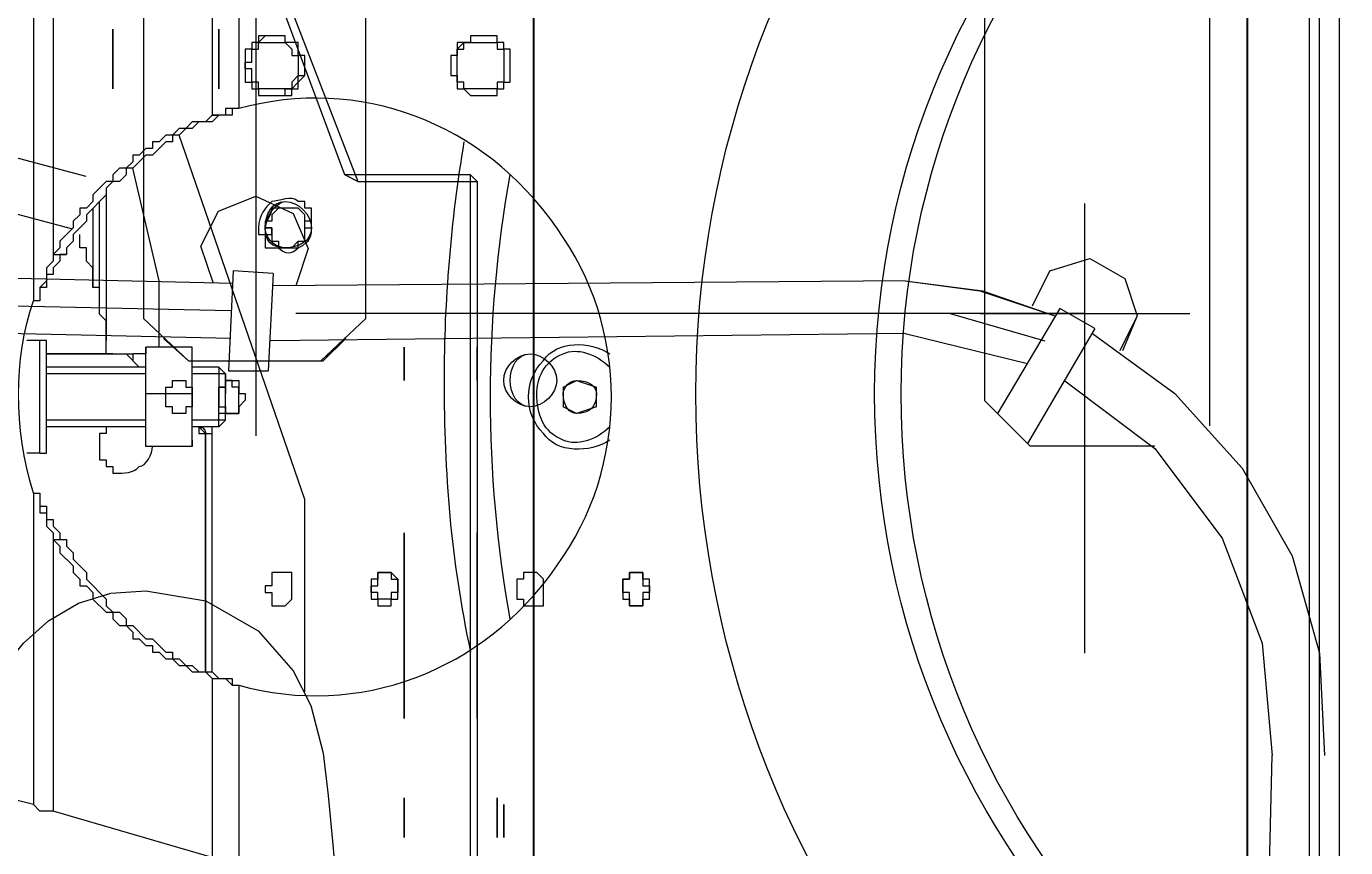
# Model space of a CAD drawing. Header units: millimetres. Extents: x 25083 to 52777, y 24772 to 45779.
# Drawn here: x 38530.2 to 38604.1, y 33762.9 to 33808.9 of the extents above; entities that cross this region are included whole.
import ezdxf

# ---------------------------------------------------------------- set-up
doc = ezdxf.new("R2010")
doc.units = ezdxf.units.MM
doc.layers.add('小车', color=7, linetype='Continuous')
doc.styles.get("Standard").update_dxf_attribs({"font": ''})
doc.styles.add('标准', font='', dxfattribs={"width": 0.667})
doc.styles.get('Standard').set_extended_font_data('SimSun')
doc.styles.get('标准').set_extended_font_data('FangSong_GB2312')
doc.dimstyles.new('ISO-25', dxfattribs={"dimtxt": 2.5, "dimasz": 2.5, "dimexe": 1.25, "dimexo": 0.625, "dimtad": 1, "dimtxsty": 'Standard', "dimcen": 2.5, "dimadec": 0, "dimazin": 0, "dimtfac": 1, "dimtmove": 0, "dimatfit": 3, "dimfxl": 1, "dimarcsym": 0})
doc.dimstyles.new('标准', dxfattribs={"dimtxt": 35, "dimasz": 4, "dimexe": 2, "dimexo": 0, "dimtad": 1, "dimdec": 1, "dimzin": 9, "dimdsep": 46, "dimtxsty": '标准', "dimcen": 0, "dimdle": 6, "dimazin": 2, "dimtfac": 1, "dimtdec": 1, "dimtmove": 0, "dimatfit": 3, "dimfxl": 1, "dimtolj": 1, "dimtzin": 0, "dimarcsym": 0})

# ---------------------------------------------------------------- blocks, each defined once
blk = doc.blocks.new('*D925')
at = {"color": 0, "lineweight": -2}
for p, q in [((29677.862, 34881.662), (29677.862, 32448.293)), ((40733.017, 34757.645), (40733.017, 32448.293)), ((29680.362, 32449.543), (40730.517, 32449.543))]:
    blk.add_line(p, q, dxfattribs=at)
at = {"color": 0}
for points in [[(29680.362, 32449.96), (29680.362, 32449.127), (29677.862, 32449.543)], [(40730.517, 32449.127), (40730.517, 32449.96), (40733.017, 32449.543)]]:
    blk.add_solid(points, dxfattribs=at)
at = {"layer": 'DEFPOINTS', "color": 0}
for p in [(29677.862, 34882.287), (40733.017, 34758.27), (40733.017, 32449.543)]:
    blk.add_point(p, dxfattribs=at)
at = {"color": 0, "insert": (35205.439, 32451.628), "char_height": 2.5, "attachment_point": 5}
blk.add_mtext('11055,15', dxfattribs=at)
blk = doc.blocks.new('zw$D2F4')
at = {"color": 7, "lineweight": 0}
for points in [[(586.004, 960.334), (588.604, 970.732)], [(585.633, 959.22), (585.633, 959.963), (586.004, 960.334)], [(603.458, 960.334), (586.004, 960.334)], [(603.458, 960.334), (603.458, 959.963), (602.344, 959.963), (602.344, 959.592), (601.602, 959.592), (601.23, 959.22), (600.859, 959.22)], [(632.053, 960.334), (614.228, 960.334)], [(616.827, 959.22), (616.456, 959.22), (616.085, 959.592), (615.342, 959.592), (614.97, 959.963), (614.228, 959.963), (614.228, 960.334)], [(583.034, 950.308), (585.633, 959.22)], [(600.859, 959.22), (585.633, 959.22)], [(600.859, 959.22), (600.487, 958.849), (600.116, 958.849), (599.373, 958.106), (599.002, 958.106), (598.631, 957.735), (598.259, 957.735), (598.259, 957.363), (597.888, 956.992), (597.517, 956.992), (596.774, 956.249), (596.774, 955.878), (596.403, 955.878), (596.031, 955.507), (596.031, 955.135), (595.66, 954.764), (595.288, 954.764), (595.288, 954.393), (594.917, 954.021), (594.917, 953.65), (594.546, 953.65), (594.546, 953.279), (594.174, 952.907), (594.174, 952.536), (593.803, 952.164), (593.803, 951.793), (593.432, 951.422), (593.432, 950.679), (593.06, 950.308)], [(607.543, 954.021), (607.543, 959.592)], [(610.143, 954.021), (610.143, 959.592)], [(632.053, 959.22), (616.827, 959.22)], [(624.626, 950.308), (624.254, 950.679), (624.254, 951.422), (623.883, 951.793), (623.883, 952.164), (623.512, 952.536), (623.512, 952.907), (623.14, 953.279), (623.14, 953.65), (622.769, 953.65), (622.769, 954.021), (622.398, 954.393), (622.398, 954.764), (622.026, 954.764), (621.655, 955.135), (621.655, 955.507), (621.284, 955.878), (620.912, 955.878), (620.912, 956.249), (620.17, 956.992), (619.798, 956.992), (619.427, 957.363), (619.427, 957.735), (619.055, 957.735), (618.684, 958.106), (618.313, 958.106), (617.57, 958.849), (617.199, 958.849), (616.827, 959.22)], [(607.543, 949.565), (607.543, 951.422)], [(610.143, 949.565), (610.143, 951.422)], [(593.06, 950.308), (583.034, 950.308)], [(593.06, 950.308), (593.06, 949.565), (592.689, 949.194), (592.689, 948.822)], [(634.653, 950.308), (624.626, 950.308)], [(624.997, 948.822), (624.997, 949.565), (624.626, 949.565), (624.626, 950.308)], [(592.689, 948.822), (582.662, 948.822)], [(635.024, 948.822), (624.997, 948.822)]]:
    blk.add_lwpolyline(points, dxfattribs=at)
at = {"color": 7, "lineweight": 5}
for points in [[(605.687, 959.963), (605.687, 960.706)], [(612, 959.963), (612, 960.706)], [(603.458, 960.334), (603.458, 959.963), (602.716, 959.963), (602.716, 959.592), (601.973, 959.592), (601.973, 959.22), (601.602, 959.22), (601.23, 958.849), (600.859, 958.849), (600.859, 958.478)], [(605.687, 959.963), (605.687, 959.592)], [(605.687, 959.963), (612, 959.963)], [(612, 959.592), (612, 959.963)], [(616.827, 958.478), (616.827, 958.849), (616.456, 958.849), (616.085, 959.22), (615.713, 959.22), (615.713, 959.592), (614.97, 959.592), (614.97, 959.963), (614.228, 959.963), (614.228, 960.334)], [(600.859, 959.22), (600.859, 958.478)], [(605.687, 959.592), (612, 959.592)], [(607.172, 954.021), (607.172, 959.592)], [(610.514, 954.021), (610.514, 959.592)], [(611.257, 959.592), (611.257, 955.135)], [(616.827, 959.22), (616.827, 958.478)], [(600.859, 958.478), (600.487, 958.478), (600.116, 958.106), (599.745, 958.106), (599.002, 957.363), (598.631, 957.363), (597.517, 956.249), (597.145, 956.249), (596.774, 955.878), (596.774, 955.507), (596.403, 955.135), (596.031, 955.135), (596.031, 954.764), (595.288, 954.021), (595.288, 953.65), (594.546, 952.907), (594.546, 952.536), (594.174, 952.536), (594.174, 952.164), (593.803, 951.793), (593.803, 951.422), (593.432, 951.05), (593.432, 950.308), (593.06, 949.936)], [(624.626, 949.936), (624.254, 950.308), (624.254, 951.05), (623.883, 951.422), (623.883, 951.793), (623.512, 952.164), (623.512, 952.536), (623.14, 952.536), (623.14, 952.907), (622.398, 953.65), (622.398, 954.021), (621.655, 954.764), (621.655, 955.135), (621.284, 955.135), (620.912, 955.507), (620.912, 955.878), (620.541, 956.249), (620.17, 956.249), (619.055, 957.363), (618.684, 957.363), (617.941, 958.106), (617.57, 958.106), (617.199, 958.478), (616.827, 958.478)], [(611.628, 956.249), (613.114, 956.249), (613.485, 956.621), (614.97, 956.621), (614.97, 956.992), (616.085, 956.992), (616.456, 957.363), (617.199, 957.363), (617.199, 957.735), (617.941, 957.735)], [(611.257, 956.992), (611.257, 956.249)], [(619.427, 956.992), (614.97, 956.992)], [(606.058, 956.621), (605.315, 956.621), (605.315, 956.249), (604.944, 956.249), (604.944, 955.878), (604.572, 955.878)], [(607.172, 956.249), (606.801, 956.249), (606.801, 956.621), (606.058, 956.621)], [(611.257, 955.878), (611.257, 956.249)], [(611.257, 956.249), (611.628, 956.249)], [(620.17, 956.249), (612, 956.249)], [(614.599, 956.621), (619.798, 956.621)], [(611.257, 955.878), (611.257, 954.764)], [(629.454, 955.878), (626.111, 955.878)], [(626.111, 955.878), (629.454, 955.878)], [(611.257, 955.135), (610.514, 954.393)], [(611.257, 954.764), (610.886, 954.764)], [(611.257, 954.021), (611.257, 954.764)], [(615.342, 953.279), (621.655, 954.764)], [(606.058, 951.422), (606.058, 954.021)], [(606.058, 954.021), (609.029, 954.021)], [(606.058, 954.021), (606.429, 954.021)], [(606.429, 954.021), (607.172, 954.021)], [(606.429, 954.021), (607.172, 954.021)], [(607.172, 954.021), (609.029, 954.021)], [(607.172, 954.021), (609.029, 954.021)], [(609.029, 954.021), (609.029, 951.422)], [(609.029, 954.021), (611.628, 954.021)], [(609.029, 954.021), (610.514, 954.021)], [(609.029, 954.021), (610.514, 954.021)], [(610.514, 954.021), (611.257, 954.021)], [(610.514, 954.021), (611.257, 954.021)], [(611.628, 954.021), (611.257, 954.021)], [(611.628, 951.422), (611.628, 954.021)], [(611.628, 953.279), (614.97, 953.279)], [(614.97, 953.279), (615.342, 953.279)], [(608.657, 951.422), (608.286, 951.422), (608.286, 951.793), (607.915, 951.793), (607.915, 952.536), (608.286, 952.536), (608.286, 952.907), (608.657, 952.907)], [(608.657, 952.907), (609.4, 952.907), (609.4, 952.536), (609.771, 952.536), (609.771, 951.793), (609.4, 951.793), (609.4, 951.422), (608.657, 951.422)], [(603.087, 945.109), (623.512, 952.164)], [(606.058, 951.422), (609.029, 951.422)], [(606.429, 951.422), (606.058, 951.422)], [(606.429, 951.422), (611.257, 951.422)], [(607.172, 951.05), (606.801, 950.679)], [(607.172, 951.05), (606.801, 951.05), (606.801, 950.679)], [(607.172, 949.936), (607.172, 951.422)], [(609.029, 951.422), (611.628, 951.422)], [(610.514, 949.936), (610.514, 951.422)], [(611.257, 951.422), (611.628, 951.422)], [(593.06, 950.308), (593.06, 949.936)], [(593.432, 950.679), (606.801, 950.679)], [(606.801, 950.679), (593.432, 950.679)], [(593.432, 950.308), (607.172, 950.308)], [(606.801, 950.679), (606.801, 950.308)], [(624.626, 950.308), (624.626, 949.936)], [(593.06, 949.936), (593.06, 949.194), (592.689, 949.194), (592.689, 948.822)], [(607.543, 949.565), (607.172, 949.936)], [(607.172, 949.936), (609.029, 949.936)], [(607.543, 949.565), (608.286, 949.565)], [(607.543, 949.565), (609.029, 949.565)], [(608.657, 948.451), (608.286, 948.822), (607.915, 948.822), (607.915, 949.194), (607.915, 949.936), (608.657, 949.936)], [(608.657, 949.936), (608.286, 949.936), (608.286, 949.565), (607.915, 949.565), (607.915, 948.822), (608.657, 948.822)], [(608.286, 949.565), (608.657, 949.565)], [(608.657, 949.936), (609.4, 949.936), (609.4, 949.565), (609.771, 949.565), (609.771, 948.822), (609.029, 948.822), (609.029, 948.451), (608.657, 948.451)], [(608.657, 948.822), (609.4, 948.822), (609.4, 949.194), (609.771, 949.194), (609.771, 949.565), (609.4, 949.565), (609.4, 949.936), (608.657, 949.936)], [(608.657, 949.565), (609.4, 949.565)], [(610.514, 949.936), (609.029, 949.936)], [(610.143, 949.565), (609.029, 949.565)], [(609.4, 949.565), (610.143, 949.565)], [(610.143, 949.565), (610.514, 949.936)], [(624.997, 948.822), (624.997, 949.194), (624.626, 949.194), (624.626, 949.936)], [(629.454, 949.936), (628.339, 949.936), (627.968, 949.936), (626.111, 949.936)], [(626.111, 949.936), (627.225, 949.936), (629.454, 949.936)], [(629.082, 949.936), (626.111, 949.936)], [(626.111, 949.936), (629.082, 949.936)], [(621.284, 942.88), (637.252, 948.822)], [(637.252, 948.451), (620.912, 942.138)], [(627.225, 948.451), (626.483, 948.451), (626.483, 948.08), (626.111, 948.08), (626.111, 947.708), (625.74, 947.708), (625.74, 945.851), (626.111, 945.851), (626.111, 945.48), (626.483, 945.48), (626.854, 945.109), (627.225, 945.109)], [(627.225, 948.451), (626.483, 948.451), (626.483, 948.08), (626.111, 948.08), (626.111, 947.708), (625.74, 947.708), (625.74, 946.223), (626.111, 946.223), (626.111, 945.851), (626.483, 945.48), (626.854, 945.48), (626.854, 945.109), (627.225, 945.109)], [(627.225, 945.48), (626.854, 945.48), (626.483, 945.851), (626.111, 945.851), (626.111, 946.223), (626.111, 947.708), (626.483, 947.708), (626.483, 948.08), (627.225, 948.08), (627.225, 948.451)], [(627.225, 945.109), (627.968, 945.109), (627.968, 945.48), (628.711, 945.48), (628.711, 945.851), (628.711, 946.223), (629.082, 946.223), (629.082, 947.337), (628.711, 947.708), (628.711, 948.08), (628.339, 948.08), (628.339, 948.451), (627.225, 948.451)], [(627.225, 945.109), (627.968, 945.109), (627.968, 945.48), (628.711, 945.48), (628.711, 945.851), (628.711, 946.223), (629.082, 946.223), (629.082, 947.708), (628.711, 947.708), (628.711, 948.08), (628.339, 948.08), (628.339, 948.451), (627.225, 948.451)], [(627.225, 948.451), (627.597, 948.451), (627.597, 948.08), (628.339, 948.08), (628.339, 947.708), (628.711, 947.708), (628.711, 946.223), (628.339, 945.851), (627.968, 945.851), (627.968, 945.48), (627.225, 945.48)], [(598.259, 947.337), (597.888, 947.337), (597.888, 946.965), (597.145, 946.965), (597.145, 946.594), (597.145, 946.223), (597.517, 945.851), (598.259, 945.851)], [(598.259, 945.851), (599.002, 945.851), (599.002, 946.223), (599.002, 946.965), (598.259, 946.965), (598.259, 947.337)], [(618.313, 947.708), (617.941, 947.708), (617.941, 947.337), (617.199, 947.337), (617.199, 946.965), (617.199, 946.594)], [(618.313, 947.337), (618.313, 946.965), (617.57, 946.965), (617.57, 946.594), (617.199, 946.594), (617.199, 945.48), (617.57, 945.48), (617.57, 945.109), (618.313, 945.109), (618.313, 944.737)], [(617.941, 946.965), (618.313, 946.965), (618.313, 947.337)], [(618.313, 947.337), (617.941, 947.337), (617.941, 946.965)], [(618.313, 944.737), (618.684, 944.737), (618.684, 945.109), (619.055, 945.109), (619.427, 945.48), (619.427, 946.594), (619.055, 946.965), (618.684, 946.965), (618.684, 947.337), (618.313, 947.337)], [(617.57, 946.594), (617.199, 946.594), (617.199, 945.851)], [(617.941, 946.965), (617.57, 946.965), (617.57, 946.594)], [(617.199, 945.851), (617.57, 945.48), (617.57, 945.109), (618.313, 945.109)], [(592.318, 945.109), (603.087, 945.109)], [(618.313, 944.737), (619.427, 944.737), (619.427, 945.109), (619.798, 945.109), (619.798, 945.48)], [(618.313, 945.109), (619.055, 945.109)], [(619.055, 945.109), (619.427, 945.48)], [(620.912, 942.138), (621.284, 942.88)], [(621.284, 935.825), (621.284, 942.88)], [(620.912, 942.138), (620.912, 935.453)], [(598.259, 941.395), (597.517, 941.395), (597.517, 941.024), (597.145, 941.024), (597.145, 940.281), (597.517, 940.281), (597.517, 939.91), (598.259, 939.91)], [(598.259, 939.91), (597.888, 939.91), (597.888, 940.281), (597.517, 940.281), (597.517, 940.652), (597.517, 941.024), (597.888, 941.024), (597.888, 941.395), (598.259, 941.395)], [(598.259, 939.91), (598.631, 939.91), (599.002, 940.281), (599.002, 941.024), (598.631, 941.024), (598.631, 941.395), (598.259, 941.395)], [(598.259, 941.395), (598.259, 941.024), (599.002, 941.024), (599.002, 940.652), (599.002, 940.281), (598.631, 940.281), (598.631, 939.91), (598.259, 939.91)], [(586.376, 939.538), (584.148, 939.538)], [(584.148, 939.538), (586.376, 939.538)], [(586.004, 939.538), (584.148, 939.538)], [(584.148, 939.538), (586.004, 939.538)], [(590.832, 939.538), (594.917, 939.538), (596.031, 939.538), (601.23, 939.538)], [(601.23, 939.538), (597.145, 939.538), (596.031, 939.538), (590.832, 939.538)], [(600.859, 939.538), (591.204, 939.538)], [(591.204, 939.538), (600.859, 939.538)], [(611.628, 939.538), (609.771, 939.538)], [(609.771, 939.538), (611.628, 939.538)], [(627.225, 936.939), (626.854, 936.939), (626.854, 936.567), (626.111, 936.567), (626.111, 936.196), (625.74, 935.825), (625.74, 934.339), (626.111, 934.339), (626.111, 933.968), (626.483, 933.968), (626.483, 933.597), (627.225, 933.597)], [(627.225, 936.939), (626.854, 936.939), (626.854, 936.567), (626.111, 936.567), (626.111, 936.196), (625.74, 935.825), (625.74, 934.339), (626.111, 934.339), (626.111, 933.968), (626.483, 933.968), (626.483, 933.597), (627.225, 933.597)], [(627.225, 933.968), (626.483, 933.968), (626.483, 934.339), (626.111, 934.339), (626.111, 934.711), (626.111, 936.196), (626.483, 936.196), (626.483, 936.567), (627.225, 936.567)], [(627.225, 933.597), (628.339, 933.597), (628.339, 933.968), (628.711, 933.968), (628.711, 934.339), (629.082, 934.339), (629.082, 935.825), (628.711, 935.825), (628.711, 936.196), (628.339, 936.567), (627.968, 936.567), (627.968, 936.939), (627.225, 936.939)], [(627.225, 933.597), (628.339, 933.597), (628.339, 933.968), (628.711, 933.968), (628.711, 934.339), (629.082, 934.339), (629.082, 935.825), (628.711, 935.825), (628.711, 936.567), (627.968, 936.567), (627.968, 936.939), (627.225, 936.939)], [(627.225, 936.567), (628.339, 936.567), (628.339, 936.196), (628.711, 936.196), (628.711, 935.825), (628.711, 934.339), (628.339, 934.339), (628.339, 933.968), (627.225, 933.968)], [(541.813, 935.825), (621.284, 935.825)], [(620.912, 935.453), (621.284, 935.825)], [(620.912, 935.453), (541.813, 935.453)], [(601.23, 935.453), (590.832, 935.453)], [(590.832, 935.453), (601.23, 935.453)], [(611.628, 935.453), (610.514, 935.453), (609.771, 935.453)], [(609.771, 935.453), (610.514, 935.453), (611.628, 935.453)], [(611.628, 935.453), (609.771, 935.453)], [(609.771, 935.453), (611.628, 935.453)], [(586.376, 934.339), (585.262, 934.339), (584.148, 934.339)], [(584.148, 934.339), (585.262, 934.339), (586.376, 934.339)], [(586.004, 934.339), (584.519, 934.339)], [(584.519, 934.339), (586.004, 934.339)], [(586.004, 933.968), (585.262, 933.968), (584.148, 933.968)], [(584.148, 933.968), (584.89, 933.968), (585.262, 933.968), (586.004, 933.968)], [(586.004, 933.968), (584.148, 933.968)], [(584.148, 933.968), (586.004, 933.968)], [(597.888, 933.225), (597.517, 933.225), (597.517, 932.854), (597.145, 932.854), (597.145, 932.482), (597.145, 931.74), (597.888, 931.74)], [(597.888, 931.74), (598.631, 931.74), (599.002, 932.111), (599.002, 932.854), (598.631, 932.854), (598.631, 933.225), (597.888, 933.225)], [(607.915, 929.883), (608.286, 930.626)], [(609.4, 930.626), (608.286, 930.626)], [(609.4, 930.626), (609.771, 929.883)], [(608.286, 928.769), (607.915, 929.883)], [(609.771, 929.883), (609.4, 928.769)], [(608.286, 928.769), (609.4, 928.769)], [(598.259, 927.283), (597.517, 927.283), (597.517, 926.912), (597.145, 926.912), (597.145, 926.169), (597.517, 926.169), (597.517, 925.798), (598.259, 925.798)], [(598.259, 925.798), (597.888, 925.798), (597.888, 926.169), (597.145, 926.169), (597.145, 926.541), (597.145, 926.912), (597.888, 926.912), (597.888, 927.283), (598.259, 927.283)], [(598.259, 925.798), (598.631, 925.798), (598.631, 926.169), (599.002, 926.169), (599.002, 926.912), (598.631, 926.912), (598.631, 927.283), (598.259, 927.283)], [(598.259, 927.283), (598.631, 927.283), (598.631, 926.912), (599.002, 926.912), (599.002, 926.541), (599.002, 926.169), (598.259, 926.169), (598.259, 925.798)]]:
    blk.add_lwpolyline(points, dxfattribs=at)
at = {"color": 7, "lineweight": 0}
for points in [[(603.458, 960.334), (607.172, 961.448), (610.886, 961.448), (614.228, 960.334)], [(592.689, 948.822), (590.832, 942.138), (593.432, 935.082), (599.373, 930.997)], [(618.313, 930.997), (624.254, 935.082), (626.854, 942.138), (624.997, 948.822)], [(599.373, 930.997), (604.944, 926.912), (612.742, 926.912), (618.313, 930.997)]]:
    blk.add_open_spline(points, degree=3, dxfattribs=at)
at = {"color": 7, "lineweight": 5}
for points in [[(611.257, 957.363), (611.257, 958.106), (611.257, 958.849), (611.257, 959.592)], [(611.257, 956.621), (611.257, 956.992), (611.257, 956.992), (611.257, 957.363)], [(611.257, 956.249), (611.257, 956.249), (611.257, 956.621), (611.257, 956.621)], [(611.257, 956.249), (611.257, 956.249), (611.257, 956.249), (611.628, 956.249)], [(604.572, 955.878), (604.572, 955.135), (604.572, 954.764), (604.944, 954.393)], [(604.944, 954.393), (604.944, 954.021), (605.687, 953.65), (606.058, 953.65)], [(606.058, 953.65), (606.058, 953.65), (606.058, 953.65), (606.058, 953.65)], [(607.172, 951.05), (607.172, 950.679), (606.801, 950.679), (606.801, 950.679)], [(619.798, 946.965), (619.427, 947.337), (619.055, 947.708), (618.313, 947.708)], [(619.427, 946.965), (619.055, 946.965), (618.684, 947.337), (618.313, 947.337)], [(617.199, 946.594), (616.827, 946.223), (616.827, 945.851), (617.199, 945.48)], [(619.427, 945.851), (619.427, 946.223), (619.427, 946.594), (619.427, 946.965)], [(619.798, 945.48), (620.17, 945.851), (619.798, 946.594), (619.798, 946.965)], [(619.427, 945.48), (619.427, 945.851), (619.427, 945.851), (619.427, 945.851)], [(617.199, 945.48), (617.57, 944.737), (617.941, 944.737), (618.313, 944.737)], [(619.427, 945.48), (619.427, 945.48), (619.427, 945.48), (619.427, 945.48)], [(609.771, 937.31), (604.572, 937.31), (599.745, 936.939), (594.546, 935.825)], [(623.14, 936.196), (618.684, 936.939), (614.228, 937.31), (609.771, 937.31)], [(596.403, 933.597), (604.572, 935.082), (613.114, 935.082), (621.284, 933.597)], [(606.801, 931.74), (607.915, 932.854), (609.771, 932.854), (610.886, 931.74)], [(606.429, 930.626), (606.801, 931.74), (607.915, 932.111), (609.029, 932.111)], [(609.029, 932.111), (609.771, 932.111), (610.886, 931.74), (611.257, 930.626)], [(606.429, 928.026), (605.687, 929.14), (605.687, 930.997), (606.801, 931.74)], [(610.886, 931.74), (612, 930.997), (612, 929.14), (611.257, 928.026)], [(607.172, 928.026), (606.429, 928.769), (606.058, 929.883), (606.429, 930.626)], [(611.257, 930.626), (611.628, 929.883), (611.257, 928.769), (610.514, 928.026)], [(552.954, 876.036), (557.781, 903.145), (581.177, 923.198), (609.029, 923.198)], [(609.029, 923.198), (636.509, 923.198), (659.905, 903.145), (664.733, 876.036)]]:
    blk.add_open_spline(points, degree=3, dxfattribs=at)
for points in [[(618.313, 947.337), (617.57, 947.337), (617.199, 946.594), (617.199, 946.223), (617.199, 945.48), (617.57, 944.737), (618.313, 944.737), (619.055, 944.737), (619.798, 945.48), (619.798, 946.223), (619.798, 946.594), (619.055, 947.337), (618.313, 947.337)], [(618.313, 947.337), (617.57, 947.337), (617.199, 946.965), (617.199, 946.223), (617.199, 945.48), (617.57, 944.737), (618.313, 944.737), (619.055, 944.737), (619.798, 945.48), (619.798, 946.223), (619.798, 946.965), (619.055, 947.337), (618.313, 947.337)], [(609.771, 933.968), (609.029, 933.968), (608.286, 933.225), (608.286, 932.482), (608.286, 931.74), (609.029, 930.997), (609.771, 930.997), (610.514, 930.997), (611.257, 931.74), (611.257, 932.482), (611.257, 933.225), (610.514, 933.968), (609.771, 933.968)], [(609.771, 933.597), (609.029, 933.597), (608.286, 933.225), (608.286, 932.482), (608.286, 931.74), (609.029, 930.997), (609.771, 930.997), (610.514, 930.997), (611.257, 931.74), (611.257, 932.482), (611.257, 933.225), (610.514, 933.597), (609.771, 933.597)], [(609.029, 930.626), (608.286, 930.626), (607.915, 930.254), (607.915, 929.883), (607.915, 929.14), (608.286, 928.769), (609.029, 928.769), (609.4, 928.769), (609.771, 929.14), (609.771, 929.883), (609.771, 930.254), (609.4, 930.626), (609.029, 930.626)], [(609.029, 913.172), (583.034, 913.172), (562.238, 892.004), (562.238, 866.381), (562.238, 840.757), (583.034, 819.589), (609.029, 819.589), (634.653, 819.589), (655.449, 840.757), (655.449, 866.381), (655.449, 892.004), (634.653, 913.172), (609.029, 913.172)], [(609.029, 911.686), (583.776, 911.686), (563.352, 891.633), (563.352, 866.381), (563.352, 841.128), (583.776, 821.075), (609.029, 821.075), (633.91, 821.075), (654.335, 841.128), (654.335, 866.381), (654.335, 891.633), (633.91, 911.686), (609.029, 911.686)]]:
    blk.add_open_spline(points, degree=3, knots=[0, 0, 0, 0, 1, 1, 1, 2, 2, 2, 3, 3, 3, 4, 4, 4, 4], dxfattribs=at)
blk = doc.blocks.new('*D468')
at = {"layer": 'DEFPOINTS', "color": 0}
for p in [(36394.726, 116814.498), (36374.449, 116811.675), (36378.59, 116781.931)]:
    blk.add_point(p, dxfattribs=at)
at = {"layer": '小车', "color": 0, "lineweight": -2}
for p, q in [((36394.726, 116814.498), (36388.79, 116857.133)), ((36374.449, 116811.675), (36396.706, 116814.773)), ((36398.315, 116788.715), (36395.277, 116810.536)), ((36378.59, 116781.931), (36400.847, 116785.029))]:
    blk.add_line(p, q, dxfattribs=at)
at = {"layer": '小车', "color": 0}
for points in [[(36395.937, 116810.628), (36394.617, 116810.444), (36394.726, 116814.498)], [(36398.975, 116788.807), (36397.654, 116788.623), (36398.866, 116784.754)]]:
    blk.add_solid(points, dxfattribs=at)
at = {"layer": '小车', "color": 0, "insert": (36409.434, 116840.295), "char_height": 35, "attachment_point": 5, "rotation": 277.92543, "style": '标准'}
blk.add_mtext('\\A1;30', dxfattribs=at)
blk = doc.blocks.new('A$C1A4175F5')
at = {"layer": '小车', "color": 7, "lineweight": 0}
for points in [[(991.798, 232.376), (991.798, 773.561)], [(992.358, 232.516), (992.358, 773.421)], [(990.679, 314.128), (990.679, 691.809)], [(997.958, 582.2), (997.958, 641.134)], [(1010.557, 594.239), (1010.557, 638.614)], [(1057.732, 636.795), (1057.732, 590.179)], [(1045.273, 588.22), (1045.273, 627.136)], [(1057.732, 627.136), (1057.732, 588.22)], [(1045.273, 590.039), (1045.273, 609.357)], [(1089.928, 603.898), (1060.951, 596.199)], [(1090.628, 600.958), (1061.791, 593.259)], [(1053.812, 590.179), (1054.512, 592.279), (1053.532, 594.239), (1051.432, 595.079), (1049.333, 594.099), (1048.493, 592.139), (1049.193, 590.039)], [(1053.812, 590.179), (1054.512, 592.279), (1053.532, 594.239), (1051.432, 595.079), (1049.333, 594.099), (1048.493, 592.139), (1049.193, 590.039)], [(1010.557, 583.6), (1010.557, 594.239)], [(1007.897, 588.92), (1006.917, 590.879), (1004.677, 591.579), (1002.717, 590.459), (1002.017, 588.36), (1002.997, 586.4)], [(1007.897, 588.92), (1006.917, 590.879), (1004.677, 591.579), (1002.717, 590.459), (1002.017, 588.36), (1002.857, 586.4)], [(1050.452, 590.739), (1052.692, 590.879)], [(1050.452, 590.739), (1052.692, 590.879)], [(1052.692, 590.879), (1052.972, 585.28)], [(1052.692, 590.879), (1052.972, 585.28)], [(1015.036, 590.319), (1010.837, 589.759), (1006.637, 588.36)], [(1015.036, 590.319), (1010.697, 589.759), (1006.637, 588.36)], [(1015.036, 590.319), (1050.452, 590.039)], [(1015.036, 590.319), (1050.452, 590.039)], [(1050.452, 590.739), (1050.732, 585.28)], [(1050.452, 590.739), (1050.732, 585.28)], [(1052.692, 590.179), (1071.31, 590.599)], [(1052.692, 590.179), (1071.31, 590.599)], [(1004.397, 587.66), (1006.357, 588.78)], [(1004.397, 587.66), (1006.357, 588.78)], [(1006.357, 588.78), (1009.857, 582.9)], [(1006.357, 588.78), (1009.857, 582.9)], [(1047.793, 585.84), (1045.273, 588.22)], [(1057.732, 588.22), (1055.212, 585.84)], [(1004.537, 587.38), (999.918, 584.02), (996.138, 579.821), (993.338, 574.921), (991.798, 569.462), (991.518, 563.722)], [(1004.397, 587.66), (1008.177, 581.22)], [(1004.397, 587.66), (1008.177, 581.22)], [(1015.036, 587.38), (1008.177, 585.7)], [(1015.036, 587.38), (1008.177, 585.7)], [(1015.036, 587.38), (1050.592, 586.96)], [(1015.036, 587.38), (1050.592, 586.96)], [(1052.832, 587.1), (1072.15, 587.52)], [(1052.832, 587.1), (1072.15, 587.52)], [(1047.793, 585.84), (1046.393, 587.1)], [(1047.653, 585.84), (1046.393, 587.1)], [(1056.612, 587.1), (1055.212, 585.84)], [(1056.612, 587.1), (1055.212, 585.84)], [(1050.732, 585.84), (1047.653, 585.84)], [(1055.212, 585.84), (1047.793, 585.84)], [(1050.732, 585.84), (1047.793, 585.84)], [(1055.212, 585.84), (1052.972, 585.84)], [(1055.212, 585.84), (1052.972, 585.84)], [(1052.972, 585.28), (1050.732, 585.28)], [(1052.972, 585.28), (1050.732, 585.28)], [(1006.077, 584.72), (1001.038, 580.94), (997.258, 575.901), (995.018, 570.022), (994.458, 563.722)], [(1008.597, 581.64), (1010.557, 583.6)], [(1008.177, 581.22), (1009.857, 582.9)], [(1008.177, 581.22), (1009.857, 582.9)], [(1008.037, 581.08), (1008.597, 581.64)], [(1007.477, 581.08), (1001.038, 581.08)], [(1007.477, 581.08), (1001.038, 581.08)], [(1008.037, 581.08), (1004.397, 581.08)], [(1057.592, 572.961), (1054.232, 572.401), (1051.292, 570.721), (1049.333, 568.482), (1048.353, 566.522), (1047.653, 563.862), (1047.373, 561.482), (1047.093, 558.543), (1046.813, 555.043), (1046.533, 550.843), (1046.393, 546.224), (1046.253, 540.904), (1046.113, 535.165), (1045.973, 529.006), (1045.833, 522.426), (1045.693, 515.847), (1045.693, 508.708), (1045.693, 494.709)], [(1066.971, 565.402), (1066.271, 567.362), (1065.571, 568.622), (1064.451, 570.022), (1063.051, 571.281), (1061.371, 572.261), (1059.552, 572.821), (1057.592, 572.961)], [(995.018, 540.485), (994.458, 563.722)]]:
    blk.add_lwpolyline(points, dxfattribs=at)
at = {"layer": '小车', "color": 1, "lineweight": 0}
for points in [[(1051.432, 639.314), (1051.432, 585.84)], [(1051.432, 597.739), (1051.432, 581.64)], [(1004.957, 577.161), (1004.957, 594.659)], [(1004.957, 569.462), (1004.957, 594.659)], [(1004.957, 577.161), (1004.957, 594.659)], [(1052.832, 588.64), (1072.01, 589.06)], [(1010.837, 588.5), (999.078, 588.5)], [(1010.697, 588.5), (999.078, 588.5)], [(1009.017, 588.5), (1002.017, 588.5)], [(1004.957, 588.5), (1049.193, 588.5)], [(1012.516, 588.5), (1007.197, 586.96)]]:
    blk.add_lwpolyline(points, dxfattribs=at)
at = {"layer": '小车'}
dim = blk.add_aligned_dim(p1=(410.909, 592.677), p2=(406.768, 622.421), distance=-20.472, dimstyle='标准', dxfattribs=at)
dim.commit()
dim.dimension.update_dxf_attribs({"geometry": '*D468', "text_midpoint": (441.753, 651.042), "insert": (-35967.681, -116189.253)})
blk = doc.blocks.new('zw$50CE')
blk.add_blockref('zw$D2F4', (22.01, 103.569))
at = {"layer": '小车', "ltscale": 10, "xscale": -1, "rotation": 270}
blk.add_blockref('A$C1A4175F5', (47.032, 0), dxfattribs=at)

msp = doc.modelspace()

# ---------------------------------------------------------------- linework, layer by layer
msp.add_line((38558.63, 33290.649), (38558.63, 34123.983))
at = {"ltscale": 15}
msp.add_lwpolyline([(38518.63, 33273.983), (38518.63, 34140.649), (38598.63, 34140.649), (38598.63, 33273.983)], close=True, dxfattribs=at)

# ---------------------------------------------------------------- block references
at = {"rotation": 90}
msp.add_blockref('zw$50CE', (39594.481, 33157.316), dxfattribs=at)

# ---------------------------------------------------------------- dimensions: what is measured, and where the dimension line sits
dim = msp.add_linear_dim(base=(40733.0166, 32449.5434), p1=(29677.8617, 34882.2868), p2=(40733.0166, 34758.2702), dimstyle='ISO-25')
dim.commit()
dim.dimension.update_dxf_attribs({"geometry": '*D925', "text_midpoint": (35205.4391, 32449.5434), "dimtype": 160})

doc.saveas('drawing.dxf')
